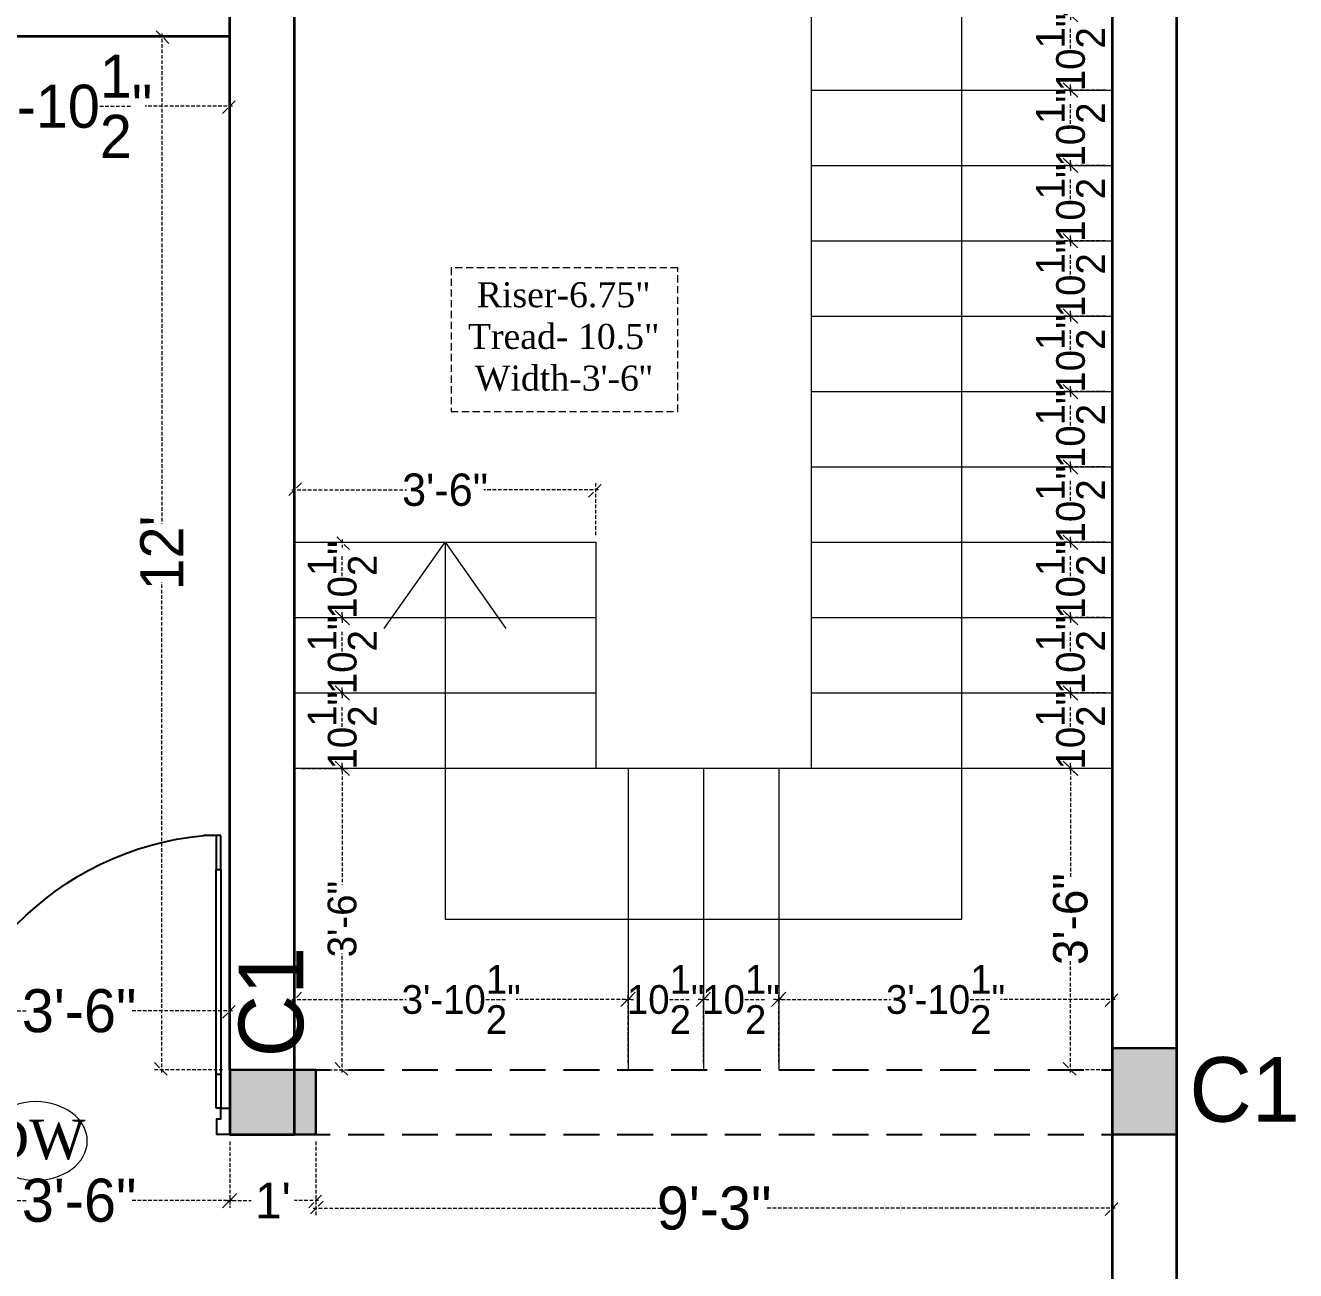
# Model space of a CAD drawing. Header units: millimetres. Extents: x -6808 to 215771, y -89660 to -16303.
# Drawn here: x 99396.1 to 99573.1, y -51715.3 to -51541.9 of the extents above; entities that cross this region are included whole.
import ezdxf

# ---------------------------------------------------------------- set-up
doc = ezdxf.new("R2010")
doc.units = ezdxf.units.MM
doc.header["$PDMODE"] = 35
doc.linetypes.add('ACAD_ISO10W100', pattern=[18, 12, -3, 0, -3])
doc.linetypes.add('DASHED', pattern=[0.75, 0.5, -0.25])
doc.layers.get('0').update_dxf_attribs({"color": 8})
for name, color, linetype, lineweight in [('CHAUKHAT', 32, 'Continuous', 30), ('col.center', 5, 'ACAD_ISO10W100', 15), ('column', 5, 'Continuous', 30), ('STAIR', 252, 'Continuous', 15), ('text', 7, 'Continuous', 25), ('wall', 7, 'Continuous', 35), ('wokg dim', 152, 'DASHED', 18)]:
    doc.layers.add(name, color=color, linetype=linetype, lineweight=lineweight)
doc.layers.add('NET 01', color=8, linetype='Continuous')
doc.styles.add('SAJ', font='eurr____.ttf')
doc.styles.get("Standard").update_dxf_attribs({"font": 'times.ttf'})
doc.dimstyles.new('SAJ', dxfattribs={"dimtxt": 5, "dimasz": 2, "dimexe": 1, "dimexo": 1, "dimgap": 0.09375, "dimtad": 0, "dimdec": 1, "dimzin": 0, "dimdsep": 46, "dimlunit": 4, "dimtxsty": 'SAJ', "dimblk": 'OBLIQUE', "dimcen": 0.125, "dimdle": 0.375, "dimadec": 0, "dimazin": 0, "dimtfac": 1, "dimtdec": 1, "dimtofl": 0, "dimtmove": 0, "dimatfit": 3, "dimldrblk": 'OBLIQUE', "dimfxl": 1, "dimtolj": 1, "dimtzin": 0, "dimlwd": 5, "dimlwe": 5, "dimarcsym": 1})

# ---------------------------------------------------------------- blocks, each defined once
blk = doc.blocks.new('QEWFWE')
at = {"layer": 'NET 01'}
for p, q in [((238503.45, 15011.85), (238503.45, 15015.77)), ((238503.45, 15015.77), (238505.41, 15015.77)), ((238503.98, 15015.77), (238503.98, 15011.85)), ((238503.98, 15011.85), (238503.45, 15011.85)), ((238503.45, 15011.85), (238503.45, 14988.32)), ((238503.98, 14988.32), (238503.98, 15011.85)), ((238503.45, 14988.32), (238503.45, 14984.4)), ((238503.98, 14988.32), (238503.45, 14988.32)), ((238503.98, 14984.4), (238503.98, 14988.32)), ((238503.45, 14984.4), (238503.98, 14984.4))]:
    blk.add_line(p, q, dxfattribs=at)
for points in [[(238503.45, 14984.4), (238502.4, 14984.4), (238502.4, 14981.4), (238503.9, 14981.4), (238503.9, 14982.9), (238503.9, 14983.2), (238503.45, 14983.2)], [(238536.02, 14984.4), (238537.07, 14984.4), (238537.07, 14981.4), (238535.57, 14981.4), (238535.57, 14982.9), (238535.57, 14983.2), (238536.02, 14983.2)]]:
    blk.add_lwpolyline(points, close=True, dxfattribs=at)
blk.add_ellipse((238504.18, 14985.62), major_axis=(-29.27, 13.54), ratio=0.925766, start_param=-2.718612, end_param=-1.204625, dxfattribs=at)
blk = doc.blocks.new('_Oblique')
at = {"color": 0, "linetype": 'ByBlock', "lineweight": -2}
blk.add_line((-0.5, -0.5), (0.5, 0.5), dxfattribs=at)
blk = doc.blocks.new('c1')
at = {"layer": 'column'}
blk.add_hatch(color=256, dxfattribs=at).paths.add_polyline_path([(58376.49, -43564.36), (58385.49, -43564.36), (58385.49, -43552.36), (58376.49, -43552.36)])
for p, q in [((58376.49, -43552.36), (58376.49, -43564.36)), ((58376.49, -43552.36), (58385.49, -43552.36)), ((58385.49, -43564.36), (58385.49, -43552.36)), ((58376.49, -43564.36), (58385.49, -43564.36))]:
    blk.add_line(p, q, dxfattribs=at)
blk = doc.blocks.new('*D1725')
at = {"layer": 'Defpoints', "color": 0, "transparency": 16777216}
for p in [(99378.05, -51543.37), (99424.55, -51543.37), (99424.55, -51553.12)]:
    blk.add_point(p, dxfattribs=at)
at = {"layer": 'wokg dim', "color": 0, "linetype": 'DASHED', "lineweight": 5, "transparency": 16777216}
for p, q in [((99378.05, -51544.37), (99378.05, -51554.12)), ((99424.55, -51544.37), (99424.55, -51554.12)), ((99377.68, -51553.12), (99389.85, -51553.12)), ((99424.93, -51553.12), (99412.75, -51553.12))]:
    blk.add_line(p, q, dxfattribs=at)
at = {"layer": 'wokg dim', "color": 0, "lineweight": 5, "transparency": 16777216, "xscale": 2, "yscale": 2, "zscale": 2, "rotation": 180}
blk.add_blockref('_Oblique', (99378.05, -51553.12), dxfattribs=at)
at = {"layer": 'wokg dim', "color": 0, "lineweight": 5, "transparency": 16777216, "xscale": 2, "yscale": 2, "zscale": 2}
blk.add_blockref('_Oblique', (99424.55, -51553.12), dxfattribs=at)
at = {"layer": 'wokg dim', "color": 0, "transparency": 16777216, "insert": (99401.3, -51553.12), "char_height": 6, "attachment_point": 5, "style": 'SAJ'}
blk.add_mtext('\\A1;3\'-10{\\H1x;\\S1/2;}"', dxfattribs=at)
blk = doc.blocks.new('*D1729')
at = {"layer": 'Defpoints', "color": 0, "transparency": 16777216}
for p in [(99424.55, -51679.17), (99382.55, -51686.07), (99424.55, -51686.07)]:
    blk.add_point(p, dxfattribs=at)
at = {"layer": 'wokg dim', "color": 0, "linetype": 'DASHED', "lineweight": 5, "transparency": 16777216}
for p, q in [((99382.55, -51685.07), (99382.55, -51678.17)), ((99424.55, -51685.07), (99424.55, -51678.17)), ((99382.18, -51679.17), (99396.39, -51679.17)), ((99424.93, -51679.17), (99410.71, -51679.17))]:
    blk.add_line(p, q, dxfattribs=at)
at = {"layer": 'wokg dim', "color": 0, "lineweight": 5, "transparency": 16777216, "xscale": 2, "yscale": 2, "zscale": 2, "rotation": 180}
blk.add_blockref('_Oblique', (99382.55, -51679.17), dxfattribs=at)
at = {"layer": 'wokg dim', "color": 0, "lineweight": 5, "transparency": 16777216, "xscale": 2, "yscale": 2, "zscale": 2}
blk.add_blockref('_Oblique', (99424.55, -51679.17), dxfattribs=at)
at = {"layer": 'wokg dim', "color": 0, "transparency": 16777216, "insert": (99403.55, -51679.17), "char_height": 6, "attachment_point": 5, "style": 'SAJ'}
blk.add_mtext('\\A1;3\'-6"', dxfattribs=at)
blk = doc.blocks.new('*D1730')
at = {"layer": 'Defpoints', "color": 0, "transparency": 16777216}
for p in [(99415.06, -51543.37), (99424.55, -51543.37), (99424.55, -51687.37)]:
    blk.add_point(p, dxfattribs=at)
at = {"layer": 'wokg dim', "color": 0, "linetype": 'DASHED', "lineweight": 5, "transparency": 16777216}
for p, q in [((99423.55, -51543.37), (99414.06, -51543.37)), ((99415.06, -51542.99), (99415.06, -51611.32)), ((99415.06, -51687.74), (99415.06, -51619.41)), ((99423.55, -51687.37), (99414.06, -51687.37))]:
    blk.add_line(p, q, dxfattribs=at)
at = {"layer": 'wokg dim', "color": 0, "lineweight": 5, "transparency": 16777216, "xscale": 2, "yscale": 2, "zscale": 2}
for p, rotation in [((99415.06, -51543.37), 90), ((99415.06, -51687.37), 270)]:
    blk.add_blockref('_Oblique', p, dxfattribs=dict(at, rotation=rotation))
at = {"layer": 'wokg dim', "color": 0, "transparency": 16777216, "insert": (99415.06, -51615.37), "char_height": 6, "attachment_point": 5, "rotation": 90, "style": 'SAJ'}
blk.add_mtext("\\A1;12'", dxfattribs=at)
blk = doc.blocks.new('*D1737')
at = {"layer": 'Defpoints', "color": 0, "transparency": 16777216}
for p in [(99436.55, -51696.37), (99547.55, -51696.37), (99547.55, -51706.66)]:
    blk.add_point(p, dxfattribs=at)
at = {"layer": 'wokg dim', "color": 0, "linetype": 'DASHED', "lineweight": 5, "transparency": 16777216}
for p, q in [((99436.55, -51697.37), (99436.55, -51707.66)), ((99547.55, -51697.37), (99547.55, -51707.66)), ((99436.18, -51706.66), (99484.91, -51706.66)), ((99547.93, -51706.66), (99499.19, -51706.66))]:
    blk.add_line(p, q, dxfattribs=at)
at = {"layer": 'wokg dim', "color": 0, "lineweight": 5, "transparency": 16777216, "xscale": 2, "yscale": 2, "zscale": 2, "rotation": 180}
blk.add_blockref('_Oblique', (99436.55, -51706.66), dxfattribs=at)
at = {"layer": 'wokg dim', "color": 0, "lineweight": 5, "transparency": 16777216, "xscale": 2, "yscale": 2, "zscale": 2}
blk.add_blockref('_Oblique', (99547.55, -51706.66), dxfattribs=at)
at = {"layer": 'wokg dim', "color": 0, "transparency": 16777216, "insert": (99492.05, -51706.66), "char_height": 6, "attachment_point": 5, "style": 'SAJ'}
blk.add_mtext('\\A1;9\'-3"', dxfattribs=at)
blk = doc.blocks.new('*D1743')
at = {"layer": 'Defpoints', "color": 0, "transparency": 16777216}
for p in [(99547.55, -51540.37), (99541.71, -51550.87), (99547.55, -51550.87)]:
    blk.add_point(p, dxfattribs=at)
at = {"layer": 'wokg dim', "color": 0, "linetype": 'DASHED', "lineweight": 5, "transparency": 16777216}
for p, q in [((99541.71, -51539.99), (99541.71, -51541.11)), ((99546.55, -51540.37), (99540.71, -51540.37)), ((99546.55, -51550.87), (99540.71, -51550.87)), ((99541.71, -51551.24), (99541.71, -51550.12))]:
    blk.add_line(p, q, dxfattribs=at)
at = {"layer": 'wokg dim', "color": 0, "lineweight": 5, "transparency": 16777216, "xscale": 2, "yscale": 2, "zscale": 2}
for p, rotation in [((99541.71, -51540.37), 90), ((99541.71, -51550.87), 270)]:
    blk.add_blockref('_Oblique', p, dxfattribs=dict(at, rotation=rotation))
at = {"layer": 'wokg dim', "color": 0, "transparency": 16777216, "insert": (99541.71, -51545.62), "char_height": 6, "attachment_point": 5, "rotation": 90, "style": 'SAJ'}
blk.add_mtext('\\A1;{\\H0.66667x;10{\\H1x;\\S1/2;}"}', dxfattribs=at)
blk = doc.blocks.new('*D1744')
at = {"layer": 'Defpoints', "color": 0, "transparency": 16777216}
for p in [(99547.55, -51550.87), (99541.71, -51561.37), (99547.55, -51561.37)]:
    blk.add_point(p, dxfattribs=at)
at = {"layer": 'wokg dim', "color": 0, "linetype": 'DASHED', "lineweight": 5, "transparency": 16777216}
for p, q in [((99546.55, -51550.87), (99540.71, -51550.87)), ((99541.71, -51550.49), (99541.71, -51551.61)), ((99546.55, -51561.37), (99540.71, -51561.37)), ((99541.71, -51561.74), (99541.71, -51560.62))]:
    blk.add_line(p, q, dxfattribs=at)
at = {"layer": 'wokg dim', "color": 0, "lineweight": 5, "transparency": 16777216, "xscale": 2, "yscale": 2, "zscale": 2}
for p, rotation in [((99541.71, -51550.87), 90), ((99541.71, -51561.37), 270)]:
    blk.add_blockref('_Oblique', p, dxfattribs=dict(at, rotation=rotation))
at = {"layer": 'wokg dim', "color": 0, "transparency": 16777216, "insert": (99541.71, -51556.12), "char_height": 6, "attachment_point": 5, "rotation": 90, "style": 'SAJ'}
blk.add_mtext('\\A1;{\\H0.66667x;10{\\H1x;\\S1/2;}"}', dxfattribs=at)
blk = doc.blocks.new('*D1745')
at = {"layer": 'Defpoints', "color": 0, "transparency": 16777216}
for p in [(99547.55, -51645.37), (99541.71, -51687.37), (99547.55, -51687.37)]:
    blk.add_point(p, dxfattribs=at)
at = {"layer": 'wokg dim', "color": 0, "linetype": 'DASHED', "lineweight": 5, "transparency": 16777216}
for p, q in [((99546.55, -51645.37), (99540.71, -51645.37)), ((99541.71, -51644.99), (99541.71, -51660.62)), ((99541.71, -51687.74), (99541.71, -51672.11)), ((99546.55, -51687.37), (99540.71, -51687.37))]:
    blk.add_line(p, q, dxfattribs=at)
at = {"layer": 'wokg dim', "color": 0, "lineweight": 5, "transparency": 16777216, "xscale": 2, "yscale": 2, "zscale": 2}
for p, rotation in [((99541.71, -51645.37), 90), ((99541.71, -51687.37), 270)]:
    blk.add_blockref('_Oblique', p, dxfattribs=dict(at, rotation=rotation))
at = {"layer": 'wokg dim', "color": 0, "transparency": 16777216, "insert": (99541.71, -51666.37), "char_height": 6, "attachment_point": 5, "rotation": 90, "style": 'SAJ'}
blk.add_mtext('\\A1;{\\H0.8x;3\'-6"}', dxfattribs=at)
blk = doc.blocks.new('*D1746')
at = {"layer": 'Defpoints', "color": 0, "transparency": 16777216}
for p in [(99547.55, -51677.57), (99501.05, -51687.37), (99547.55, -51687.37)]:
    blk.add_point(p, dxfattribs=at)
at = {"layer": 'wokg dim', "color": 0, "linetype": 'DASHED', "lineweight": 5, "transparency": 16777216}
for p, q in [((99500.68, -51677.57), (99516.64, -51677.57)), ((99501.05, -51686.37), (99501.05, -51676.57)), ((99547.93, -51677.57), (99531.97, -51677.57)), ((99547.55, -51686.37), (99547.55, -51676.57))]:
    blk.add_line(p, q, dxfattribs=at)
at = {"layer": 'wokg dim', "color": 0, "lineweight": 5, "transparency": 16777216, "xscale": 2, "yscale": 2, "zscale": 2, "rotation": 180}
blk.add_blockref('_Oblique', (99501.05, -51677.57), dxfattribs=at)
at = {"layer": 'wokg dim', "color": 0, "lineweight": 5, "transparency": 16777216, "xscale": 2, "yscale": 2, "zscale": 2}
blk.add_blockref('_Oblique', (99547.55, -51677.57), dxfattribs=at)
at = {"layer": 'wokg dim', "color": 0, "transparency": 16777216, "insert": (99524.3, -51677.57), "char_height": 6, "attachment_point": 5, "style": 'SAJ'}
blk.add_mtext('\\A1;{\\H0.66667x;3\'-10{\\H1x;\\S1/2;}"}', dxfattribs=at)
blk = doc.blocks.new('*D1747')
at = {"layer": 'Defpoints', "color": 0, "transparency": 16777216}
for p in [(99490.55, -51677.57), (99490.55, -51687.37), (99501.05, -51687.37)]:
    blk.add_point(p, dxfattribs=at)
at = {"layer": 'wokg dim', "color": 0, "linetype": 'DASHED', "lineweight": 5, "transparency": 16777216}
for p, q in [((99490.18, -51677.57), (99491.3, -51677.57)), ((99490.55, -51686.37), (99490.55, -51676.57)), ((99501.43, -51677.57), (99500.3, -51677.57)), ((99501.05, -51686.37), (99501.05, -51676.57))]:
    blk.add_line(p, q, dxfattribs=at)
at = {"layer": 'wokg dim', "color": 0, "lineweight": 5, "transparency": 16777216, "xscale": 2, "yscale": 2, "zscale": 2, "rotation": 180}
blk.add_blockref('_Oblique', (99490.55, -51677.57), dxfattribs=at)
at = {"layer": 'wokg dim', "color": 0, "lineweight": 5, "transparency": 16777216, "xscale": 2, "yscale": 2, "zscale": 2}
blk.add_blockref('_Oblique', (99501.05, -51677.57), dxfattribs=at)
at = {"layer": 'wokg dim', "color": 0, "transparency": 16777216, "insert": (99495.8, -51677.57), "char_height": 6, "attachment_point": 5, "style": 'SAJ'}
blk.add_mtext('\\A1;{\\H0.66667x;10{\\H1x;\\S1/2;}"}', dxfattribs=at)
blk = doc.blocks.new('*D1748')
at = {"layer": 'Defpoints', "color": 0, "transparency": 16777216}
for p in [(99480.05, -51677.57), (99433.55, -51687.37), (99480.05, -51687.37)]:
    blk.add_point(p, dxfattribs=at)
at = {"layer": 'wokg dim', "color": 0, "linetype": 'DASHED', "lineweight": 5, "transparency": 16777216}
for p, q in [((99433.18, -51677.57), (99449.14, -51677.57)), ((99433.55, -51686.37), (99433.55, -51676.57)), ((99480.43, -51677.57), (99464.47, -51677.57)), ((99480.05, -51686.37), (99480.05, -51676.57))]:
    blk.add_line(p, q, dxfattribs=at)
at = {"layer": 'wokg dim', "color": 0, "lineweight": 5, "transparency": 16777216, "xscale": 2, "yscale": 2, "zscale": 2, "rotation": 180}
blk.add_blockref('_Oblique', (99433.55, -51677.57), dxfattribs=at)
at = {"layer": 'wokg dim', "color": 0, "lineweight": 5, "transparency": 16777216, "xscale": 2, "yscale": 2, "zscale": 2}
blk.add_blockref('_Oblique', (99480.05, -51677.57), dxfattribs=at)
at = {"layer": 'wokg dim', "color": 0, "transparency": 16777216, "insert": (99456.8, -51677.57), "char_height": 6, "attachment_point": 5, "style": 'SAJ'}
blk.add_mtext('\\A1;{\\H0.66667x;3\'-10{\\H1x;\\S1/2;}"}', dxfattribs=at)
blk = doc.blocks.new('*D1749')
at = {"layer": 'Defpoints', "color": 0, "transparency": 16777216}
for p in [(99480.05, -51677.57), (99480.05, -51687.37), (99490.55, -51687.37)]:
    blk.add_point(p, dxfattribs=at)
at = {"layer": 'wokg dim', "color": 0, "linetype": 'DASHED', "lineweight": 5, "transparency": 16777216}
for p, q in [((99479.68, -51677.57), (99480.8, -51677.57)), ((99480.05, -51686.37), (99480.05, -51676.57)), ((99490.93, -51677.57), (99489.8, -51677.57)), ((99490.55, -51686.37), (99490.55, -51676.57))]:
    blk.add_line(p, q, dxfattribs=at)
at = {"layer": 'wokg dim', "color": 0, "lineweight": 5, "transparency": 16777216, "xscale": 2, "yscale": 2, "zscale": 2, "rotation": 180}
blk.add_blockref('_Oblique', (99480.05, -51677.57), dxfattribs=at)
at = {"layer": 'wokg dim', "color": 0, "lineweight": 5, "transparency": 16777216, "xscale": 2, "yscale": 2, "zscale": 2}
blk.add_blockref('_Oblique', (99490.55, -51677.57), dxfattribs=at)
at = {"layer": 'wokg dim', "color": 0, "transparency": 16777216, "insert": (99485.3, -51677.57), "char_height": 6, "attachment_point": 5, "style": 'SAJ'}
blk.add_mtext('\\A1;{\\H0.66667x;10{\\H1x;\\S1/2;}"}', dxfattribs=at)
blk = doc.blocks.new('*D1750')
at = {"layer": 'Defpoints', "color": 0, "transparency": 16777216}
for p in [(99433.55, -51645.37), (99433.55, -51687.37), (99440.21, -51687.37)]:
    blk.add_point(p, dxfattribs=at)
at = {"layer": 'wokg dim', "color": 0, "linetype": 'DASHED', "lineweight": 5, "transparency": 16777216}
for p, q in [((99434.55, -51645.37), (99441.21, -51645.37)), ((99440.21, -51644.99), (99440.21, -51661.56)), ((99440.21, -51687.74), (99440.21, -51671.17)), ((99434.55, -51687.37), (99441.21, -51687.37))]:
    blk.add_line(p, q, dxfattribs=at)
at = {"layer": 'wokg dim', "color": 0, "lineweight": 5, "transparency": 16777216, "xscale": 2, "yscale": 2, "zscale": 2}
for p, rotation in [((99440.21, -51645.37), 90), ((99440.21, -51687.37), 270)]:
    blk.add_blockref('_Oblique', p, dxfattribs=dict(at, rotation=rotation))
at = {"layer": 'wokg dim', "color": 0, "transparency": 16777216, "insert": (99440.21, -51666.37), "char_height": 6, "attachment_point": 5, "rotation": 90, "style": 'SAJ'}
blk.add_mtext('\\A1;{\\H0.66667x;3\'-6"}', dxfattribs=at)
blk = doc.blocks.new('*D1751')
at = {"layer": 'Defpoints', "color": 0, "transparency": 16777216}
for p in [(99433.55, -51634.87), (99440.21, -51634.87), (99433.55, -51645.37)]:
    blk.add_point(p, dxfattribs=at)
at = {"layer": 'wokg dim', "color": 0, "linetype": 'DASHED', "lineweight": 5, "transparency": 16777216}
for p, q in [((99434.55, -51634.87), (99441.21, -51634.87)), ((99440.21, -51634.49), (99440.21, -51635.61)), ((99440.21, -51645.74), (99440.21, -51644.62)), ((99434.55, -51645.37), (99441.21, -51645.37))]:
    blk.add_line(p, q, dxfattribs=at)
at = {"layer": 'wokg dim', "color": 0, "lineweight": 5, "transparency": 16777216, "xscale": 2, "yscale": 2, "zscale": 2}
for p, rotation in [((99440.21, -51634.87), 90), ((99440.21, -51645.37), 270)]:
    blk.add_blockref('_Oblique', p, dxfattribs=dict(at, rotation=rotation))
at = {"layer": 'wokg dim', "color": 0, "transparency": 16777216, "insert": (99440.21, -51640.12), "char_height": 6, "attachment_point": 5, "rotation": 90, "style": 'SAJ'}
blk.add_mtext('\\A1;{\\H0.66667x;10{\\H1x;\\S1/2;}"}', dxfattribs=at)
blk = doc.blocks.new('*D1752')
at = {"layer": 'Defpoints', "color": 0, "transparency": 16777216}
for p in [(99433.55, -51624.37), (99440.21, -51624.37), (99433.55, -51634.87)]:
    blk.add_point(p, dxfattribs=at)
at = {"layer": 'wokg dim', "color": 0, "linetype": 'DASHED', "lineweight": 5, "transparency": 16777216}
for p, q in [((99434.55, -51624.37), (99441.21, -51624.37)), ((99440.21, -51623.99), (99440.21, -51625.11)), ((99434.55, -51634.87), (99441.21, -51634.87)), ((99440.21, -51635.24), (99440.21, -51634.12))]:
    blk.add_line(p, q, dxfattribs=at)
at = {"layer": 'wokg dim', "color": 0, "lineweight": 5, "transparency": 16777216, "xscale": 2, "yscale": 2, "zscale": 2}
for p, rotation in [((99440.21, -51624.37), 90), ((99440.21, -51634.87), 270)]:
    blk.add_blockref('_Oblique', p, dxfattribs=dict(at, rotation=rotation))
at = {"layer": 'wokg dim', "color": 0, "transparency": 16777216, "insert": (99440.21, -51629.62), "char_height": 6, "attachment_point": 5, "rotation": 90, "style": 'SAJ'}
blk.add_mtext('\\A1;{\\H0.66667x;10{\\H1x;\\S1/2;}"}', dxfattribs=at)
blk = doc.blocks.new('*D1753')
at = {"layer": 'Defpoints', "color": 0, "transparency": 16777216}
for p in [(99433.55, -51613.87), (99440.21, -51613.87), (99433.55, -51624.37)]:
    blk.add_point(p, dxfattribs=at)
at = {"layer": 'wokg dim', "color": 0, "linetype": 'DASHED', "lineweight": 5, "transparency": 16777216}
for p, q in [((99434.55, -51613.87), (99441.21, -51613.87)), ((99440.21, -51613.49), (99440.21, -51614.61)), ((99434.55, -51624.37), (99441.21, -51624.37)), ((99440.21, -51624.74), (99440.21, -51623.62))]:
    blk.add_line(p, q, dxfattribs=at)
at = {"layer": 'wokg dim', "color": 0, "lineweight": 5, "transparency": 16777216, "xscale": 2, "yscale": 2, "zscale": 2}
for p, rotation in [((99440.21, -51613.87), 90), ((99440.21, -51624.37), 270)]:
    blk.add_blockref('_Oblique', p, dxfattribs=dict(at, rotation=rotation))
at = {"layer": 'wokg dim', "color": 0, "transparency": 16777216, "insert": (99440.21, -51619.12), "char_height": 6, "attachment_point": 5, "rotation": 90, "style": 'SAJ'}
blk.add_mtext('\\A1;{\\H0.66667x;10{\\H1x;\\S1/2;}"}', dxfattribs=at)
blk = doc.blocks.new('*D1755')
at = {"layer": 'Defpoints', "color": 0, "transparency": 16777216}
for p in [(99547.55, -51561.37), (99541.71, -51571.87), (99547.55, -51571.87)]:
    blk.add_point(p, dxfattribs=at)
at = {"layer": 'wokg dim', "color": 0, "linetype": 'DASHED', "lineweight": 5, "transparency": 16777216}
for p, q in [((99546.55, -51561.37), (99540.71, -51561.37)), ((99541.71, -51560.99), (99541.71, -51562.11)), ((99546.55, -51571.87), (99540.71, -51571.87)), ((99541.71, -51572.24), (99541.71, -51571.12))]:
    blk.add_line(p, q, dxfattribs=at)
at = {"layer": 'wokg dim', "color": 0, "lineweight": 5, "transparency": 16777216, "xscale": 2, "yscale": 2, "zscale": 2}
for p, rotation in [((99541.71, -51561.37), 90), ((99541.71, -51571.87), 270)]:
    blk.add_blockref('_Oblique', p, dxfattribs=dict(at, rotation=rotation))
at = {"layer": 'wokg dim', "color": 0, "transparency": 16777216, "insert": (99541.71, -51566.62), "char_height": 6, "attachment_point": 5, "rotation": 90, "style": 'SAJ'}
blk.add_mtext('\\A1;{\\H0.66667x;10{\\H1x;\\S1/2;}"}', dxfattribs=at)
blk = doc.blocks.new('*D1754')
at = {"layer": 'Defpoints', "color": 0, "transparency": 16777216}
for p in [(99547.55, -51571.87), (99541.71, -51582.37), (99547.55, -51582.37)]:
    blk.add_point(p, dxfattribs=at)
at = {"layer": 'wokg dim', "color": 0, "linetype": 'DASHED', "lineweight": 5, "transparency": 16777216}
for p, q in [((99546.55, -51571.87), (99540.71, -51571.87)), ((99541.71, -51571.49), (99541.71, -51572.61)), ((99546.55, -51582.37), (99540.71, -51582.37)), ((99541.71, -51582.74), (99541.71, -51581.62))]:
    blk.add_line(p, q, dxfattribs=at)
at = {"layer": 'wokg dim', "color": 0, "lineweight": 5, "transparency": 16777216, "xscale": 2, "yscale": 2, "zscale": 2}
for p, rotation in [((99541.71, -51571.87), 90), ((99541.71, -51582.37), 270)]:
    blk.add_blockref('_Oblique', p, dxfattribs=dict(at, rotation=rotation))
at = {"layer": 'wokg dim', "color": 0, "transparency": 16777216, "insert": (99541.71, -51577.12), "char_height": 6, "attachment_point": 5, "rotation": 90, "style": 'SAJ'}
blk.add_mtext('\\A1;{\\H0.66667x;10{\\H1x;\\S1/2;}"}', dxfattribs=at)
blk = doc.blocks.new('*D1757')
at = {"layer": 'Defpoints', "color": 0, "transparency": 16777216}
for p in [(99547.55, -51582.37), (99541.71, -51592.87), (99547.55, -51592.87)]:
    blk.add_point(p, dxfattribs=at)
at = {"layer": 'wokg dim', "color": 0, "linetype": 'DASHED', "lineweight": 5, "transparency": 16777216}
for p, q in [((99546.55, -51582.37), (99540.71, -51582.37)), ((99541.71, -51581.99), (99541.71, -51583.11)), ((99546.55, -51592.87), (99540.71, -51592.87)), ((99541.71, -51593.24), (99541.71, -51592.12))]:
    blk.add_line(p, q, dxfattribs=at)
at = {"layer": 'wokg dim', "color": 0, "lineweight": 5, "transparency": 16777216, "xscale": 2, "yscale": 2, "zscale": 2}
for p, rotation in [((99541.71, -51582.37), 90), ((99541.71, -51592.87), 270)]:
    blk.add_blockref('_Oblique', p, dxfattribs=dict(at, rotation=rotation))
at = {"layer": 'wokg dim', "color": 0, "transparency": 16777216, "insert": (99541.71, -51587.62), "char_height": 6, "attachment_point": 5, "rotation": 90, "style": 'SAJ'}
blk.add_mtext('\\A1;{\\H0.66667x;10{\\H1x;\\S1/2;}"}', dxfattribs=at)
blk = doc.blocks.new('*D1756')
at = {"layer": 'Defpoints', "color": 0, "transparency": 16777216}
for p in [(99547.55, -51592.87), (99541.71, -51603.37), (99547.55, -51603.37)]:
    blk.add_point(p, dxfattribs=at)
at = {"layer": 'wokg dim', "color": 0, "linetype": 'DASHED', "lineweight": 5, "transparency": 16777216}
for p, q in [((99546.55, -51592.87), (99540.71, -51592.87)), ((99541.71, -51592.49), (99541.71, -51593.61)), ((99546.55, -51603.37), (99540.71, -51603.37)), ((99541.71, -51603.74), (99541.71, -51602.62))]:
    blk.add_line(p, q, dxfattribs=at)
at = {"layer": 'wokg dim', "color": 0, "lineweight": 5, "transparency": 16777216, "xscale": 2, "yscale": 2, "zscale": 2}
for p, rotation in [((99541.71, -51592.87), 90), ((99541.71, -51603.37), 270)]:
    blk.add_blockref('_Oblique', p, dxfattribs=dict(at, rotation=rotation))
at = {"layer": 'wokg dim', "color": 0, "transparency": 16777216, "insert": (99541.71, -51598.12), "char_height": 6, "attachment_point": 5, "rotation": 90, "style": 'SAJ'}
blk.add_mtext('\\A1;{\\H0.66667x;10{\\H1x;\\S1/2;}"}', dxfattribs=at)
blk = doc.blocks.new('*D1759')
at = {"layer": 'Defpoints', "color": 0, "transparency": 16777216}
for p in [(99547.55, -51603.37), (99541.71, -51613.87), (99547.55, -51613.87)]:
    blk.add_point(p, dxfattribs=at)
at = {"layer": 'wokg dim', "color": 0, "linetype": 'DASHED', "lineweight": 5, "transparency": 16777216}
for p, q in [((99546.55, -51603.37), (99540.71, -51603.37)), ((99541.71, -51602.99), (99541.71, -51604.11)), ((99546.55, -51613.87), (99540.71, -51613.87)), ((99541.71, -51614.24), (99541.71, -51613.12))]:
    blk.add_line(p, q, dxfattribs=at)
at = {"layer": 'wokg dim', "color": 0, "lineweight": 5, "transparency": 16777216, "xscale": 2, "yscale": 2, "zscale": 2}
for p, rotation in [((99541.71, -51603.37), 90), ((99541.71, -51613.87), 270)]:
    blk.add_blockref('_Oblique', p, dxfattribs=dict(at, rotation=rotation))
at = {"layer": 'wokg dim', "color": 0, "transparency": 16777216, "insert": (99541.71, -51608.62), "char_height": 6, "attachment_point": 5, "rotation": 90, "style": 'SAJ'}
blk.add_mtext('\\A1;{\\H0.66667x;10{\\H1x;\\S1/2;}"}', dxfattribs=at)
blk = doc.blocks.new('*D1758')
at = {"layer": 'Defpoints', "color": 0, "transparency": 16777216}
for p in [(99547.55, -51613.87), (99541.71, -51624.37), (99547.55, -51624.37)]:
    blk.add_point(p, dxfattribs=at)
at = {"layer": 'wokg dim', "color": 0, "linetype": 'DASHED', "lineweight": 5, "transparency": 16777216}
for p, q in [((99546.55, -51613.87), (99540.71, -51613.87)), ((99541.71, -51613.49), (99541.71, -51614.61)), ((99546.55, -51624.37), (99540.71, -51624.37)), ((99541.71, -51624.74), (99541.71, -51623.62))]:
    blk.add_line(p, q, dxfattribs=at)
at = {"layer": 'wokg dim', "color": 0, "lineweight": 5, "transparency": 16777216, "xscale": 2, "yscale": 2, "zscale": 2}
for p, rotation in [((99541.71, -51613.87), 90), ((99541.71, -51624.37), 270)]:
    blk.add_blockref('_Oblique', p, dxfattribs=dict(at, rotation=rotation))
at = {"layer": 'wokg dim', "color": 0, "transparency": 16777216, "insert": (99541.71, -51619.12), "char_height": 6, "attachment_point": 5, "rotation": 90, "style": 'SAJ'}
blk.add_mtext('\\A1;{\\H0.66667x;10{\\H1x;\\S1/2;}"}', dxfattribs=at)
blk = doc.blocks.new('*D1761')
at = {"layer": 'Defpoints', "color": 0, "transparency": 16777216}
for p in [(99547.55, -51624.37), (99541.71, -51634.87), (99547.55, -51634.87)]:
    blk.add_point(p, dxfattribs=at)
at = {"layer": 'wokg dim', "color": 0, "linetype": 'DASHED', "lineweight": 5, "transparency": 16777216}
for p, q in [((99546.55, -51624.37), (99540.71, -51624.37)), ((99541.71, -51623.99), (99541.71, -51625.11)), ((99546.55, -51634.87), (99540.71, -51634.87)), ((99541.71, -51635.24), (99541.71, -51634.12))]:
    blk.add_line(p, q, dxfattribs=at)
at = {"layer": 'wokg dim', "color": 0, "lineweight": 5, "transparency": 16777216, "xscale": 2, "yscale": 2, "zscale": 2}
for p, rotation in [((99541.71, -51624.37), 90), ((99541.71, -51634.87), 270)]:
    blk.add_blockref('_Oblique', p, dxfattribs=dict(at, rotation=rotation))
at = {"layer": 'wokg dim', "color": 0, "transparency": 16777216, "insert": (99541.71, -51629.62), "char_height": 6, "attachment_point": 5, "rotation": 90, "style": 'SAJ'}
blk.add_mtext('\\A1;{\\H0.66667x;10{\\H1x;\\S1/2;}"}', dxfattribs=at)
blk = doc.blocks.new('*D1760')
at = {"layer": 'Defpoints', "color": 0, "transparency": 16777216}
for p in [(99547.55, -51634.87), (99541.71, -51645.37), (99547.55, -51645.37)]:
    blk.add_point(p, dxfattribs=at)
at = {"layer": 'wokg dim', "color": 0, "linetype": 'DASHED', "lineweight": 5, "transparency": 16777216}
for p, q in [((99546.55, -51634.87), (99540.71, -51634.87)), ((99541.71, -51634.49), (99541.71, -51635.61)), ((99541.71, -51645.74), (99541.71, -51644.62)), ((99546.55, -51645.37), (99540.71, -51645.37))]:
    blk.add_line(p, q, dxfattribs=at)
at = {"layer": 'wokg dim', "color": 0, "lineweight": 5, "transparency": 16777216, "xscale": 2, "yscale": 2, "zscale": 2}
for p, rotation in [((99541.71, -51634.87), 90), ((99541.71, -51645.37), 270)]:
    blk.add_blockref('_Oblique', p, dxfattribs=dict(at, rotation=rotation))
at = {"layer": 'wokg dim', "color": 0, "transparency": 16777216, "insert": (99541.71, -51640.12), "char_height": 6, "attachment_point": 5, "rotation": 90, "style": 'SAJ'}
blk.add_mtext('\\A1;{\\H0.66667x;10{\\H1x;\\S1/2;}"}', dxfattribs=at)
blk = doc.blocks.new('*D1763')
at = {"layer": 'Defpoints', "color": 0, "transparency": 16777216}
for p in [(99433.55, -51606.58), (99433.55, -51613.87), (99475.55, -51613.87)]:
    blk.add_point(p, dxfattribs=at)
at = {"layer": 'wokg dim', "color": 0, "linetype": 'DASHED', "lineweight": 5, "transparency": 16777216}
for p, q in [((99433.55, -51612.87), (99433.55, -51605.58)), ((99475.55, -51612.87), (99475.55, -51605.58)), ((99433.18, -51606.58), (99449.16, -51606.58)), ((99475.93, -51606.58), (99459.95, -51606.58))]:
    blk.add_line(p, q, dxfattribs=at)
at = {"layer": 'wokg dim', "color": 0, "lineweight": 5, "transparency": 16777216, "xscale": 2, "yscale": 2, "zscale": 2}
for p, rotation in [((99433.55, -51606.58), 179.9999999999801), ((99475.55, -51606.58), 359.9999999999802)]:
    blk.add_blockref('_Oblique', p, dxfattribs=dict(at, rotation=rotation))
at = {"layer": 'wokg dim', "color": 0, "transparency": 16777216, "insert": (99454.55, -51606.58), "char_height": 6, "attachment_point": 5, "style": 'SAJ'}
blk.add_mtext('\\A1;{\\H0.75x;3\'-6"}', dxfattribs=at)
blk = doc.blocks.new('*D1765')
at = {"layer": 'Defpoints', "color": 0, "transparency": 16777216}
for p in [(99382.55, -51696.37), (99424.55, -51696.37), (99424.55, -51705.58)]:
    blk.add_point(p, dxfattribs=at)
at = {"layer": 'wokg dim', "color": 0, "linetype": 'DASHED', "lineweight": 5, "transparency": 16777216}
for p, q in [((99382.55, -51697.37), (99382.55, -51706.58)), ((99424.55, -51697.37), (99424.55, -51706.58)), ((99382.18, -51705.58), (99396.39, -51705.58)), ((99424.93, -51705.58), (99410.71, -51705.58))]:
    blk.add_line(p, q, dxfattribs=at)
at = {"layer": 'wokg dim', "color": 0, "lineweight": 5, "transparency": 16777216, "xscale": 2, "yscale": 2, "zscale": 2, "rotation": 180}
blk.add_blockref('_Oblique', (99382.55, -51705.58), dxfattribs=at)
at = {"layer": 'wokg dim', "color": 0, "lineweight": 5, "transparency": 16777216, "xscale": 2, "yscale": 2, "zscale": 2}
blk.add_blockref('_Oblique', (99424.55, -51705.58), dxfattribs=at)
at = {"layer": 'wokg dim', "color": 0, "transparency": 16777216, "insert": (99403.55, -51705.58), "char_height": 6, "attachment_point": 5, "style": 'SAJ'}
blk.add_mtext('\\A1;3\'-6"', dxfattribs=at)
blk = doc.blocks.new('*D1766')
at = {"layer": 'Defpoints', "color": 0, "transparency": 16777216}
for p in [(99424.55, -51696.37), (99436.55, -51696.37), (99436.55, -51705.58)]:
    blk.add_point(p, dxfattribs=at)
at = {"layer": 'wokg dim', "color": 0, "lineweight": 5, "transparency": 16777216}
for p, q in [((99424.55, -51702.58), (99424.55, -51706.58)), ((99436.55, -51702.58), (99436.55, -51706.58)), ((99424.18, -51705.58), (99428.93, -51705.58)), ((99436.93, -51705.58), (99432.18, -51705.58))]:
    blk.add_line(p, q, dxfattribs=at)
at = {"layer": 'wokg dim', "color": 0, "lineweight": 5, "transparency": 16777216, "xscale": 2, "yscale": 2, "zscale": 2, "rotation": 180}
blk.add_blockref('_Oblique', (99424.55, -51705.58), dxfattribs=at)
at = {"layer": 'wokg dim', "color": 0, "lineweight": 5, "transparency": 16777216, "xscale": 2, "yscale": 2, "zscale": 2}
blk.add_blockref('_Oblique', (99436.55, -51705.58), dxfattribs=at)
at = {"layer": 'wokg dim', "color": 0, "transparency": 16777216, "insert": (99430.55, -51705.58), "char_height": 5, "attachment_point": 5, "style": 'SAJ', "bg_fill": 3, "box_fill_scale": 1.1, "bg_fill_color": 256, "bg_fill_true_color": 13158600, "bg_fill_transparency": 0}
blk.add_mtext("\\A1;1'", dxfattribs=at)

msp = doc.modelspace()

# ---------------------------------------------------------------- linework, layer by layer
at = {"linetype": 'DASHED', "ltscale": 10}
for p, q in [((99433.552, -51687.366), (99547.552, -51687.366)), ((99433.552, -51696.366), (99547.552, -51696.366))]:
    msp.add_line(p, q, dxfattribs=at)
at = {"linetype": 'DASHED', "lineweight": 9, "ltscale": 2, "elevation": 36.89}
msp.add_lwpolyline([(99486.977, -51575.642), (99455.387, -51575.642), (99455.387, -51595.677), (99486.977, -51595.677)], close=True, dxfattribs=at)
at = {"layer": 'CHAUKHAT', "lineweight": 9, "ltscale": 2, "extrusion": (0, 0, -1)}
msp.add_ellipse((99397.504, -51697.284), major_axis=(-7.184, 0), ratio=0.7631056, dxfattribs=at)
at = {"layer": 'STAIR'}
for p, q in [((99526.552, -51666.366), (99526.552, -51518.616)), ((99505.552, -51540.366), (99505.552, -51645.366)), ((99505.552, -51550.866), (99547.552, -51550.866)), ((99505.552, -51561.366), (99547.552, -51561.366)), ((99505.552, -51571.866), (99547.552, -51571.866)), ((99505.552, -51582.366), (99547.552, -51582.366)), ((99505.552, -51592.866), (99547.552, -51592.866)), ((99505.552, -51603.366), (99547.552, -51603.366)), ((99433.552, -51613.866), (99475.552, -51613.866)), ((99475.552, -51613.866), (99475.552, -51645.366)), ((99505.552, -51613.866), (99547.552, -51613.866)), ((99433.552, -51624.366), (99475.552, -51624.366)), ((99505.552, -51624.366), (99547.552, -51624.366)), ((99433.552, -51634.866), (99475.552, -51634.866)), ((99505.552, -51634.866), (99547.552, -51634.866)), ((99433.552, -51645.366), (99475.552, -51645.366)), ((99475.552, -51645.366), (99505.552, -51645.366)), ((99480.052, -51645.366), (99480.052, -51687.366)), ((99490.552, -51645.366), (99490.552, -51687.366)), ((99501.052, -51645.366), (99501.052, -51687.366)), ((99505.552, -51645.366), (99547.552, -51645.366))]:
    msp.add_line(p, q, dxfattribs=at)
at = {"layer": 'wall'}
for p, q in [((99547.552, -51792.366), (99547.552, -51090.366)), ((99424.552, -51687.366), (99424.552, -51538.866)), ((99433.552, -51696.366), (99433.552, -51538.866)), ((99424.552, -51687.366), (99424.552, -51696.366)), ((99424.552, -51696.366), (99433.552, -51696.366))]:
    msp.add_line(p, q, dxfattribs=at)
at = {"layer": 'wall', "color": 1}
msp.add_line((99378.052, -51543.366), (99424.552, -51543.366), dxfattribs=at)
at = {"layer": 'wall'}
msp.add_lwpolyline([(99544.552, -51801.366), (99556.552, -51801.366), (99556.552, -51081.366), (99232.552, -51081.366), (99232.552, -51801.366), (99250.552, -51801.366)], dxfattribs=at)

# ---------------------------------------------------------------- block references
at = {"linetype": 'ByBlock', "lineweight": 20, "xscale": -1.211467555345734, "yscale": 1.211467555345734, "zscale": 1.211467555345734}
msp.add_blockref('QEWFWE', (388362.469, -69845.84), dxfattribs=at)
at = {"layer": 'column'}
msp.add_blockref('c1', (41171.061, -8132.004), dxfattribs=at)
at = {"layer": 'column', "rotation": 90}
msp.add_blockref('c1', (55872.191, -110072.857), dxfattribs=at)

# ---------------------------------------------------------------- texts
at = {"layer": 'CHAUKHAT', "lineweight": 30, "insert": (99390.58, -51694.316), "char_height": 5.5, "width": 180.39683, "attachment_point": 1}
msp.add_mtext('\\A1;DW', dxfattribs=at)
at = {"layer": 'col.center', "linetype": 'ByBlock', "insert": (99425.785, -51685.635), "char_height": 9, "width": 293.6941, "attachment_point": 1, "rotation": 90, "style": 'SAJ'}
msp.add_mtext('\\A1;{\\fCentury Gothic|b0|i0|c0|p34;C1}', dxfattribs=at)
at = {"layer": 'col.center', "linetype": 'ByBlock', "insert": (99558.283, -51685.598), "char_height": 9, "width": 293.6941, "attachment_point": 1, "style": 'SAJ'}
msp.add_mtext('\\A1;{\\fCentury Gothic|b0|i0|c0|p34;C1}', dxfattribs=at)
at = {"layer": 'text', "insert": (99471.076, -51577.641, 36.89), "char_height": 3.4848, "width": 93.0465, "attachment_point": 2}
msp.add_mtext('\\A1;Riser-6.75"\\PTread- 10.5"\\PWidth-3\'-6\'\' ', dxfattribs=at)

# ---------------------------------------------------------------- dimensions: what is measured, and where the dimension line sits
at = {"layer": 'wokg dim'}
for p1, p2, distance, text, picture, middle in [((99547.552, -51540.366), (99547.552, -51550.866), -5.841, '{\\H0.66667x;<>}', '*D1743', (99541.711, -51545.616)), ((99547.552, -51550.866), (99547.552, -51561.366), -5.841, '{\\H0.66667x;<>}', '*D1744', (99541.711, -51556.116)), ((99547.552, -51561.366), (99547.552, -51571.866), -5.841, '{\\H0.66667x;<>}', '*D1755', (99541.711, -51566.616)), ((99547.552, -51571.866), (99547.552, -51582.366), -5.841, '{\\H0.66667x;<>}', '*D1754', (99541.711, -51577.116)), ((99547.552, -51582.366), (99547.552, -51592.866), -5.841, '{\\H0.66667x;<>}', '*D1757', (99541.711, -51587.616)), ((99547.552, -51592.866), (99547.552, -51603.366), -5.841, '{\\H0.66667x;<>}', '*D1756', (99541.711, -51598.116)), ((99547.552, -51603.366), (99547.552, -51613.866), -5.841, '{\\H0.66667x;<>}', '*D1759', (99541.711, -51608.616)), ((99475.552, -51613.866), (99433.552, -51613.866), -7.29, '{\\H0.75x;<>}', '*D1763', (99454.552, -51606.575)), ((99433.552, -51624.366), (99433.552, -51613.866), -6.659, '{\\H0.66667x;<>}', '*D1753', (99440.211, -51619.116)), ((99547.552, -51613.866), (99547.552, -51624.366), -5.841, '{\\H0.66667x;<>}', '*D1758', (99541.711, -51619.116)), ((99433.552, -51634.866), (99433.552, -51624.366), -6.659, '{\\H0.66667x;<>}', '*D1752', (99440.211, -51629.616)), ((99547.552, -51624.366), (99547.552, -51634.866), -5.841, '{\\H0.66667x;<>}', '*D1761', (99541.711, -51629.616)), ((99433.552, -51645.366), (99433.552, -51634.866), -6.659, '{\\H0.66667x;<>}', '*D1751', (99440.211, -51640.116)), ((99547.552, -51634.866), (99547.552, -51645.366), -5.841, '{\\H0.66667x;<>}', '*D1760', (99541.711, -51640.116)), ((99433.552, -51645.366), (99433.552, -51687.366), 6.659, '{\\H0.66667x;<>}', '*D1750', (99440.211, -51666.366)), ((99547.552, -51645.366), (99547.552, -51687.366), -5.841, '{\\H0.8x;<>}', '*D1745', (99541.711, -51666.366)), ((99433.552, -51687.366), (99480.052, -51687.366), 9.793, '{\\H0.66667x;<>}', '*D1748', (99456.802, -51677.573)), ((99490.552, -51687.366), (99480.052, -51687.366), -9.793, '{\\H0.66667x;<>}', '*D1749', (99485.302, -51677.573)), ((99501.052, -51687.366), (99490.552, -51687.366), -9.793, '{\\H0.66667x;<>}', '*D1747', (99495.802, -51677.573)), ((99501.052, -51687.366), (99547.552, -51687.366), 9.793, '{\\H0.66667x;<>}', '*D1746', (99524.302, -51677.573))]:
    dim = msp.add_aligned_dim(p1=p1, p2=p2, distance=distance, text=text, dimstyle='SAJ', override={"dimtxt": 6, "dimtmove": 1}, dxfattribs=at)
    dim.commit()
    dim.dimension.update_dxf_attribs({"geometry": picture, "text_midpoint": middle})
for p1, p2, distance, picture, middle in [((99378.052, -51543.366), (99424.552, -51543.366), -9.755, '*D1725', (99401.302, -51553.121)), ((99424.552, -51687.366), (99424.552, -51543.366), 9.497, '*D1730', (99415.055, -51615.366)), ((99382.552, -51686.065), (99424.552, -51686.065), 6.893, '*D1729', (99403.552, -51679.173)), ((99382.552, -51696.366), (99424.552, -51696.366), -9.216, '*D1765', (99403.552, -51705.581)), ((99436.552, -51696.366), (99547.552, -51696.366), -10.297, '*D1737', (99492.052, -51706.662))]:
    dim = msp.add_aligned_dim(p1=p1, p2=p2, distance=distance, dimstyle='SAJ', override={"dimtxt": 6, "dimtmove": 1}, dxfattribs=at)
    dim.commit()
    dim.dimension.update_dxf_attribs({"geometry": picture, "text_midpoint": middle})

# ---------------------------------------------------------------- leaders
at = {"layer": 'STAIR'}
msp.add_leader([(99454.552, -51613.866), (99454.552, -51666.366), (99526.552, -51666.366)], dimstyle='SAJ', override={"dimasz": 12, "dimldrblk": 'Open90'}, dxfattribs=at)

# ---------------------------------------------------------------- next in the draw order: dimensions: what is measured, and where the dimension line sits
at = {"layer": 'wokg dim'}
dim = msp.add_aligned_dim(p1=(99424.552, -51696.366), p2=(99436.552, -51696.366), distance=-9.216, dimstyle='SAJ', override={"dimfxl": 3, "dimfxlon": 1, "dimtfill": 1}, dxfattribs=at)
dim.commit()
dim.dimension.update_dxf_attribs({"geometry": '*D1766', "text_midpoint": (99430.552, -51705.581)})

doc.saveas('drawing.dxf')
